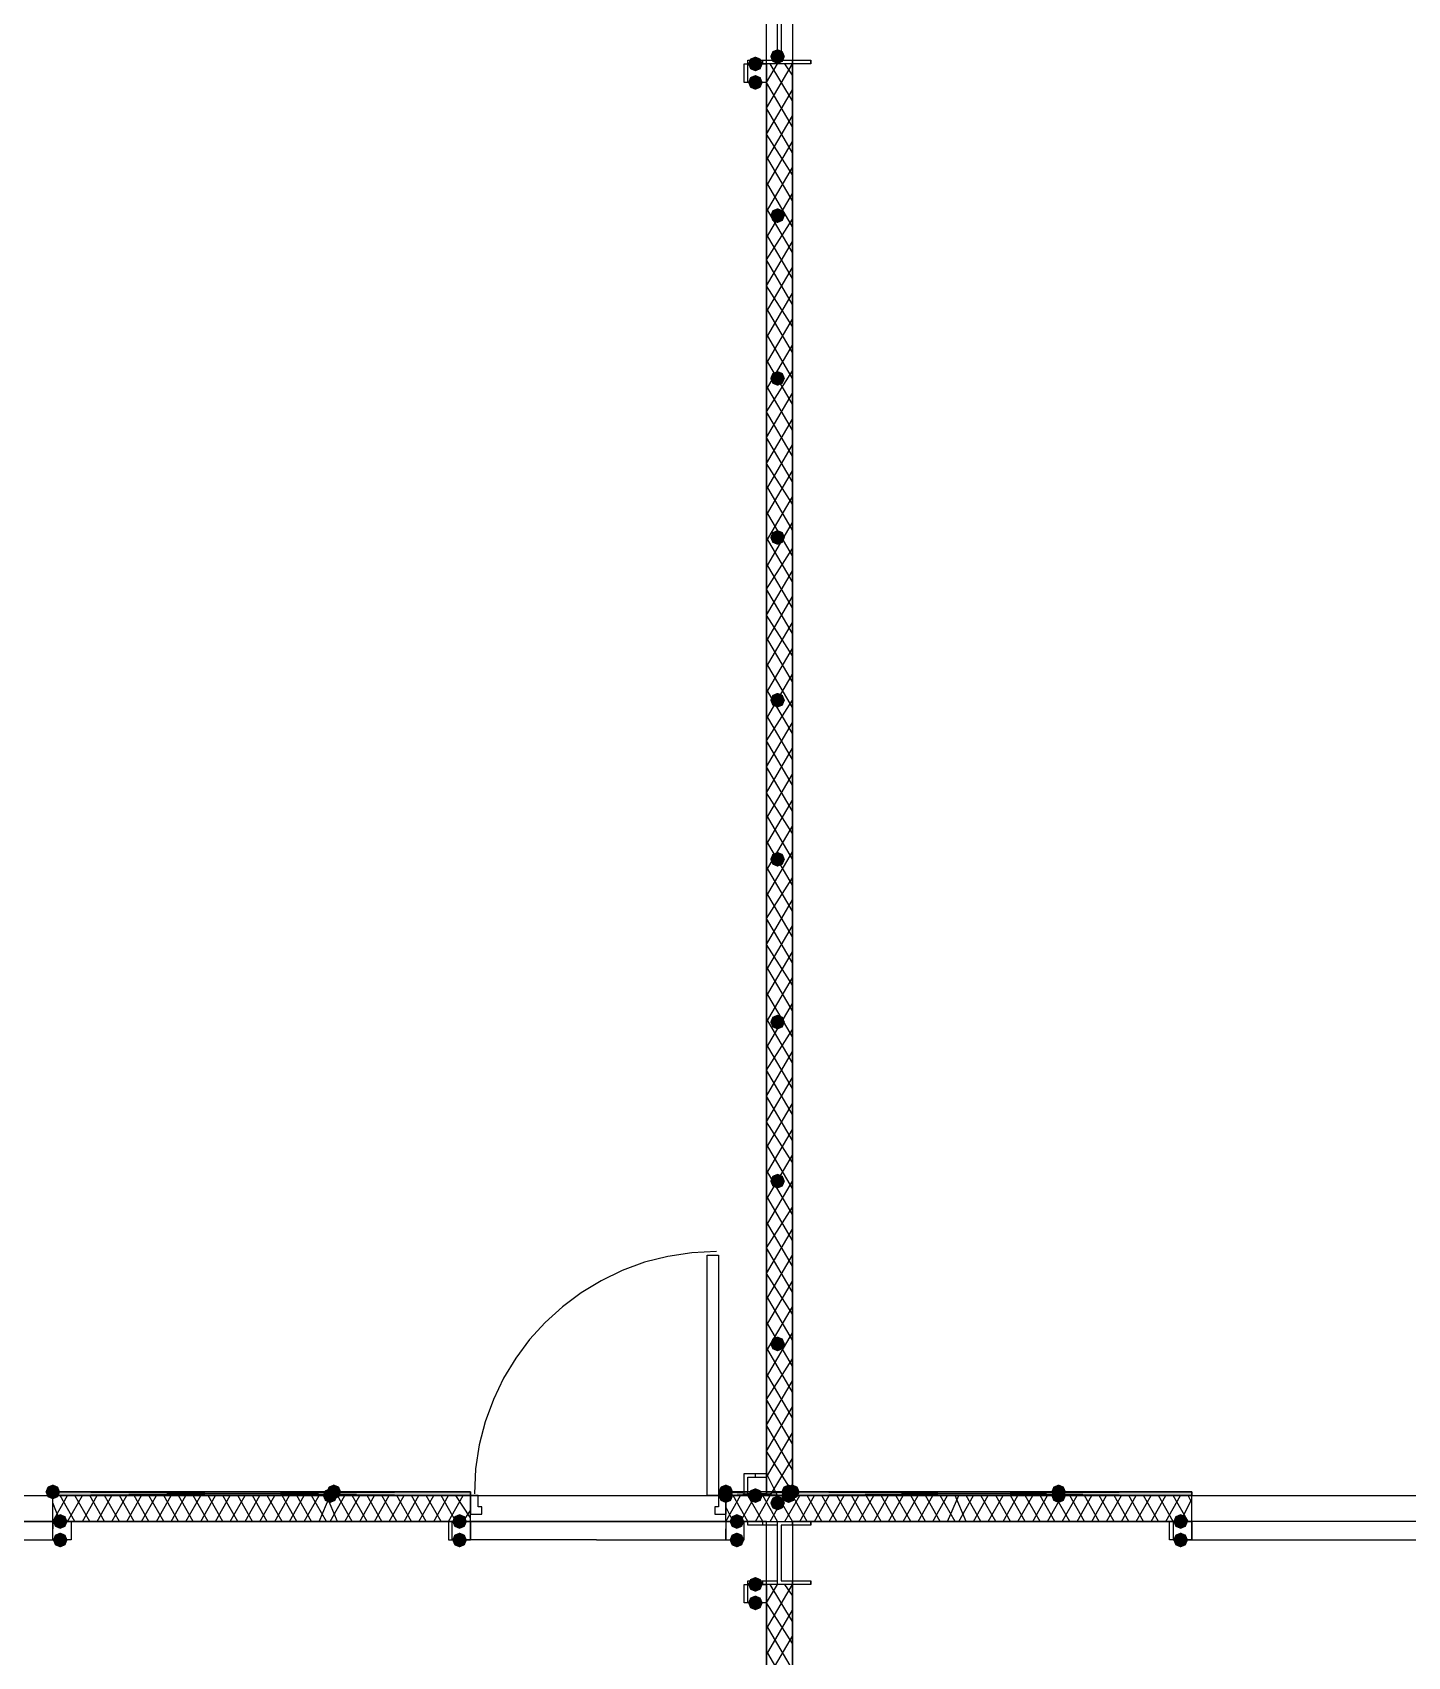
# Model space of a CAD drawing. Header units: millimetres. Extents: x 0 to 420, y 0 to 297.
# Drawn here: x 212.58 to 228.32, y 184.43 to 203.01 of the extents above; entities that cross this region are included whole.
import ezdxf

# ---------------------------------------------------------------- set-up
doc = ezdxf.new("R2010")
doc.units = ezdxf.units.MM
doc.layers.get('0').update_dxf_attribs({"linetype": 'CONTINUOUS'})

msp = doc.modelspace()

# ---------------------------------------------------------------- hatches: boundary and pattern name
at = {"true_color": 0x000007}
for points in [[(221.191667, 202.734333), (221.166796, 202.674537), (221.107, 202.649667), (221.047204, 202.674537), (221.022333, 202.734333), (221.047204, 202.794129), (221.107, 202.819), (221.166796, 202.794129)], [(220.937667, 202.649667), (220.912796, 202.589871), (220.853, 202.565), (220.793204, 202.589871), (220.768333, 202.649667), (220.793204, 202.709462), (220.853, 202.734333), (220.912796, 202.709463)], [(220.937667, 202.438), (220.912796, 202.378204), (220.853, 202.353333), (220.793204, 202.378204), (220.768333, 202.438), (220.793204, 202.497796), (220.853, 202.522667), (220.912796, 202.497796)], [(221.191667, 200.914), (221.166796, 200.854204), (221.107, 200.829333), (221.047204, 200.854204), (221.022333, 200.914), (221.047204, 200.973796), (221.107, 200.998667), (221.166796, 200.973796)], [(221.191667, 199.051333), (221.166796, 198.991537), (221.107, 198.966667), (221.047204, 198.991537), (221.022333, 199.051333), (221.047204, 199.111129), (221.107, 199.136), (221.166796, 199.111129)], [(221.191667, 197.231), (221.166796, 197.171204), (221.107, 197.146333), (221.047204, 197.171204), (221.022333, 197.231), (221.047204, 197.290796), (221.107, 197.315667), (221.166796, 197.290796)], [(221.191667, 195.368333), (221.166796, 195.308538), (221.107, 195.283667), (221.047204, 195.308538), (221.022333, 195.368333), (221.047204, 195.428129), (221.107, 195.453), (221.166796, 195.428129)], [(221.191667, 193.548), (221.166796, 193.488204), (221.107, 193.463333), (221.047204, 193.488204), (221.022333, 193.548), (221.047204, 193.607796), (221.107, 193.632667), (221.166796, 193.607796)], [(221.191667, 191.685333), (221.166796, 191.625537), (221.107, 191.600667), (221.047204, 191.625537), (221.022333, 191.685333), (221.047204, 191.745129), (221.107, 191.77), (221.166796, 191.745129)], [(221.191667, 189.865), (221.166796, 189.805204), (221.107, 189.780333), (221.047204, 189.805204), (221.022333, 189.865), (221.047204, 189.924796), (221.107, 189.949667), (221.166796, 189.924796)], [(221.191667, 188.002333), (221.166796, 187.942537), (221.107, 187.917667), (221.047204, 187.942537), (221.022333, 188.002333), (221.047204, 188.062129), (221.107, 188.087), (221.166796, 188.062129)], [(220.599, 186.266667), (220.574129, 186.206871), (220.514333, 186.182), (220.454538, 186.206871), (220.429667, 186.266667), (220.454537, 186.326462), (220.514333, 186.351333), (220.574129, 186.326463)], [(220.937667, 186.266667), (220.912796, 186.206871), (220.853, 186.182), (220.793204, 186.206871), (220.768333, 186.266667), (220.793204, 186.326462), (220.853, 186.351333), (220.912796, 186.326463)], [(221.191667, 186.182), (221.166796, 186.122204), (221.107, 186.097333), (221.047204, 186.122204), (221.022333, 186.182), (221.047204, 186.241796), (221.107, 186.266667), (221.166796, 186.241796)], [(212.979, 185.970333), (212.954129, 185.910537), (212.894333, 185.885667), (212.834538, 185.910537), (212.809667, 185.970333), (212.834537, 186.030129), (212.894333, 186.055), (212.954129, 186.030129)], [(217.551, 185.970333), (217.526129, 185.910537), (217.466333, 185.885667), (217.406538, 185.910537), (217.381667, 185.970333), (217.406537, 186.030129), (217.466333, 186.055), (217.526129, 186.030129)], [(220.726, 185.970333), (220.701129, 185.910537), (220.641333, 185.885667), (220.581538, 185.910537), (220.556667, 185.970333), (220.581537, 186.030129), (220.641333, 186.055), (220.701129, 186.030129)], [(225.806, 185.970333), (225.781129, 185.910537), (225.721333, 185.885667), (225.661538, 185.910537), (225.636667, 185.970333), (225.661537, 186.030129), (225.721333, 186.055), (225.781129, 186.030129)], [(212.979, 185.758667), (212.954129, 185.698871), (212.894333, 185.674), (212.834538, 185.698871), (212.809667, 185.758667), (212.834537, 185.818462), (212.894333, 185.843333), (212.954129, 185.818463)], [(217.551, 185.758667), (217.526129, 185.698871), (217.466333, 185.674), (217.406538, 185.698871), (217.381667, 185.758667), (217.406537, 185.818462), (217.466333, 185.843333), (217.526129, 185.818463)], [(220.726, 185.758667), (220.701129, 185.698871), (220.641333, 185.674), (220.581538, 185.698871), (220.556667, 185.758667), (220.581537, 185.818462), (220.641333, 185.843333), (220.701129, 185.818463)], [(225.806, 185.758667), (225.781129, 185.698871), (225.721333, 185.674), (225.661538, 185.698871), (225.636667, 185.758667), (225.661537, 185.818462), (225.721333, 185.843333), (225.781129, 185.818463)], [(220.937667, 185.250667), (220.912796, 185.190871), (220.853, 185.166), (220.793204, 185.190871), (220.768333, 185.250667), (220.793204, 185.310462), (220.853, 185.335333), (220.912796, 185.310463)], [(220.937667, 185.039), (220.912796, 184.979204), (220.853, 184.954333), (220.793204, 184.979204), (220.768333, 185.039), (220.793204, 185.098796), (220.853, 185.123667), (220.912796, 185.098796)]]:
    msp.add_hatch(color=0, dxfattribs=at).paths.add_polyline_path(points, flags=0)
at = {"true_color": 0x0000fe}
for points in [[(212.894333, 186.309), (212.869463, 186.249204), (212.809667, 186.224333), (212.749871, 186.249204), (212.725, 186.309), (212.749871, 186.368796), (212.809667, 186.393667), (212.869462, 186.368796)], [(212.894333, 186.309), (212.869463, 186.249204), (212.809667, 186.224333), (212.749871, 186.249204), (212.725, 186.309), (212.749871, 186.368796), (212.809667, 186.393667), (212.869462, 186.368796)], [(216.069333, 186.266667), (216.044463, 186.206871), (215.984667, 186.182), (215.924871, 186.206871), (215.9, 186.266667), (215.924871, 186.326462), (215.984667, 186.351333), (216.044462, 186.326463)], [(216.111667, 186.309), (216.086796, 186.249204), (216.027, 186.224333), (215.967204, 186.249204), (215.942333, 186.309), (215.967204, 186.368796), (216.027, 186.393667), (216.086796, 186.368796)], [(220.599, 186.309), (220.574129, 186.249204), (220.514333, 186.224333), (220.454538, 186.249204), (220.429667, 186.309), (220.454537, 186.368796), (220.514333, 186.393667), (220.574129, 186.368796)], [(220.599, 186.266667), (220.574129, 186.206871), (220.514333, 186.182), (220.454538, 186.206871), (220.429667, 186.266667), (220.454537, 186.326462), (220.514333, 186.351333), (220.574129, 186.326463)], [(221.318667, 186.309), (221.293796, 186.249204), (221.234, 186.224333), (221.174204, 186.249204), (221.149333, 186.309), (221.174204, 186.368796), (221.234, 186.393667), (221.293796, 186.368796)], [(221.318667, 186.266667), (221.293796, 186.206871), (221.234, 186.182), (221.174204, 186.206871), (221.149333, 186.266667), (221.174204, 186.326462), (221.234, 186.351333), (221.293796, 186.326463)], [(221.318667, 186.266667), (221.293796, 186.206871), (221.234, 186.182), (221.174204, 186.206871), (221.149333, 186.266667), (221.174204, 186.326462), (221.234, 186.351333), (221.293796, 186.326463)], [(221.361, 186.309), (221.336129, 186.249204), (221.276333, 186.224333), (221.216538, 186.249204), (221.191667, 186.309), (221.216537, 186.368796), (221.276333, 186.393667), (221.336129, 186.368796)], [(224.409, 186.309), (224.384129, 186.249204), (224.324333, 186.224333), (224.264538, 186.249204), (224.239667, 186.309), (224.264537, 186.368796), (224.324333, 186.393667), (224.384129, 186.368796)], [(224.409, 186.266667), (224.384129, 186.206871), (224.324333, 186.182), (224.264538, 186.206871), (224.239667, 186.266667), (224.264537, 186.326462), (224.324333, 186.351333), (224.384129, 186.326463)]]:
    msp.add_hatch(color=0, dxfattribs=at).paths.add_polyline_path(points, flags=0)
at = {"true_color": 0x000007}
h = msp.add_hatch(color=0, dxfattribs=at)
h.paths.add_polyline_path([(217.593333, 186.309), (212.809667, 186.309), (217.593333, 186.266667)], flags=0)
h.paths.add_polyline_path([(212.809667, 186.309), (217.593333, 186.266667), (212.809667, 186.266667)], flags=0)
h = msp.add_hatch(color=0, dxfattribs=at)
h.paths.add_polyline_path([(221.234, 186.309), (220.514333, 186.309), (221.234, 186.266667)], flags=0)
h.paths.add_polyline_path([(220.514333, 186.309), (221.234, 186.266667), (220.514333, 186.266667)], flags=0)
h = msp.add_hatch(color=0, dxfattribs=at)
h.paths.add_polyline_path([(225.848333, 186.309), (221.276333, 186.309), (225.848333, 186.266667)], flags=0)
h.paths.add_polyline_path([(221.276333, 186.309), (225.848333, 186.266667), (221.276333, 186.266667)], flags=0)

# ---------------------------------------------------------------- linework, layer by layer
at = {"color": 0, "true_color": 0x000007}
for points in [[(220.98, 220.768333), (203.877333, 220.768333), (203.877333, 186.266667), (220.98, 186.266667)], [(221.276333, 220.768333), (221.276333, 186.266667), (238.379, 186.266667), (238.379, 220.768333)], [(221.488, 202.649667), (220.768333, 202.649667), (220.768333, 202.692), (221.107, 202.692), (221.107, 203.327), (220.768333, 203.327), (220.768333, 203.369333), (221.488, 203.369333), (221.488, 203.327), (221.149333, 203.327), (221.149333, 202.692), (221.488, 202.692)], [(220.98, 202.438), (220.768333, 202.438), (220.768333, 202.649667), (220.98, 202.649667), (220.98, 202.438), (220.726, 202.438), (220.726, 202.649667), (220.98, 202.649667)], [(220.429667, 189.018333), (220.429667, 186.266667), (220.302667, 186.266667), (220.302667, 189.018333)], [(220.98, 186.266667), (220.768333, 186.266667), (220.768333, 186.478333), (220.98, 186.478333), (220.98, 186.266667), (220.726, 186.266667), (220.726, 186.520667), (220.98, 186.520667)], [(217.593333, 186.309), (212.809667, 186.309), (217.593333, 186.266667)], [(212.809667, 186.309), (217.593333, 186.266667), (212.809667, 186.266667)], [(217.593333, 186.309), (217.593333, 186.266667), (212.809667, 186.266667), (212.809667, 186.309), (217.593333, 186.309), (212.809667, 186.309), (212.809667, 186.266667), (217.593333, 186.266667)], [(217.720333, 186.055), (217.720333, 186.139667), (217.678, 186.139667), (217.678, 186.266667), (217.593333, 186.266667), (217.593333, 186.055)], [(217.593333, 186.266667), (217.593333, 186.055)], [(220.514333, 186.055), (220.514333, 186.266667), (220.429667, 186.266667), (220.429667, 186.139667), (220.387333, 186.139667), (220.387333, 186.055)], [(221.234, 186.309), (220.514333, 186.309), (221.234, 186.266667)], [(220.514333, 186.309), (221.234, 186.266667), (220.514333, 186.266667)], [(220.514333, 186.266667), (221.234, 186.266667), (221.234, 186.309), (220.514333, 186.309)], [(220.514333, 186.266667), (221.234, 186.266667), (221.234, 186.309), (220.514333, 186.309)], [(220.514333, 186.266667), (220.514333, 186.055)], [(225.848333, 186.309), (221.276333, 186.309), (225.848333, 186.266667)], [(221.276333, 186.309), (225.848333, 186.266667), (221.276333, 186.266667)], [(225.848333, 186.309), (225.848333, 186.266667), (221.276333, 186.266667), (221.276333, 186.309), (225.848333, 186.309), (221.276333, 186.309), (221.276333, 186.266667), (225.848333, 186.266667)], [(220.98, 185.970333), (203.877333, 185.970333), (203.877333, 174.836667), (220.98, 174.836667)], [(217.339333, 185.758667), (217.593333, 185.758667), (217.593333, 185.970333), (217.339333, 185.970333)], [(217.381667, 185.758667), (217.381667, 185.970333), (217.593333, 185.970333), (217.593333, 185.758667)], [(221.488, 185.250667), (220.768333, 185.250667), (220.768333, 185.293), (221.107, 185.293), (221.107, 185.928), (220.768333, 185.928), (220.768333, 185.970333), (221.488, 185.970333), (221.488, 185.928), (221.149333, 185.928), (221.149333, 185.293), (221.488, 185.293)], [(221.276333, 174.836667), (238.887, 174.836667), (238.887, 185.970333), (221.276333, 185.970333)], [(225.594333, 185.970333), (225.848333, 185.970333), (225.848333, 185.758667), (225.594333, 185.758667)], [(225.636667, 185.970333), (225.636667, 185.758667), (225.848333, 185.758667), (225.848333, 185.970333)], [(220.98, 185.039), (220.768333, 185.039), (220.768333, 185.250667), (220.98, 185.250667), (220.98, 185.039), (220.726, 185.039), (220.726, 185.250667), (220.98, 185.250667)]]:
    msp.add_lwpolyline(points, close=True, dxfattribs=at)
for points in [[(221.107, 202.649667), (221.107, 203.369333)], [(220.768333, 202.649667), (220.768333, 202.692)], [(220.937667, 202.649667), (220.937667, 202.692)], [(220.98, 202.438), (221.107, 202.649667)], [(220.98, 202.141667), (221.276333, 202.649667)], [(221.276333, 186.266667), (221.276333, 202.649667), (220.98, 202.649667), (220.98, 186.266667)], [(221.276333, 202.226333), (221.022333, 202.649667)], [(221.276333, 202.522667), (221.191667, 202.649667)], [(221.276333, 202.649667), (221.276333, 202.692)], [(221.488, 202.649667), (221.488, 202.692)], [(221.276333, 201.93), (220.98, 202.438)], [(220.98, 201.845333), (221.276333, 202.353333)], [(221.276333, 201.633667), (220.98, 202.141667)], [(220.98, 201.549), (221.276333, 202.057)], [(221.276333, 201.379667), (220.98, 201.845333)], [(220.98, 201.252667), (221.276333, 201.760667)], [(221.276333, 201.083333), (220.98, 201.591333)], [(220.98, 200.956333), (221.276333, 201.464333)], [(221.276333, 200.787), (220.98, 201.295)], [(220.98, 200.66), (221.276333, 201.168)], [(221.276333, 200.490667), (220.98, 200.998667)], [(220.98, 200.406), (221.276333, 200.871667)], [(221.276333, 200.194333), (220.98, 200.702333)], [(220.98, 200.109667), (221.276333, 200.617667)], [(221.276333, 199.898), (220.98, 200.406)], [(220.98, 199.813333), (221.276333, 200.321333)], [(221.276333, 199.644), (220.98, 200.109667)], [(220.98, 199.517), (221.276333, 200.025)], [(221.276333, 199.347667), (220.98, 199.855667)], [(220.98, 199.220667), (221.276333, 199.728667)], [(221.276333, 199.051333), (220.98, 199.559333)], [(220.98, 198.924333), (221.276333, 199.432333)], [(221.276333, 198.755), (220.98, 199.263)], [(220.98, 198.670333), (221.276333, 199.136)], [(221.276333, 198.458667), (220.98, 198.966667)], [(220.98, 198.374), (221.276333, 198.882)], [(221.276333, 198.162333), (220.98, 198.670333)], [(220.98, 198.077667), (221.276333, 198.585667)], [(221.276333, 197.866), (220.98, 198.374)], [(220.98, 197.781333), (221.276333, 198.289333)], [(221.276333, 197.612), (220.98, 198.077667)], [(220.98, 197.485), (221.276333, 197.993)], [(221.276333, 197.315667), (220.98, 197.823667)], [(220.98, 197.188667), (221.276333, 197.696667)], [(221.276333, 197.019333), (220.98, 197.527333)], [(220.98, 196.892333), (221.276333, 197.400333)], [(221.276333, 196.723), (220.98, 197.231)], [(220.98, 196.638333), (221.276333, 197.104)], [(221.276333, 196.426667), (220.98, 196.934667)], [(220.98, 196.342), (221.276333, 196.85)], [(221.276333, 196.130333), (220.98, 196.638333)], [(220.98, 196.045667), (221.276333, 196.553667)], [(221.276333, 195.876333), (220.98, 196.342)], [(220.98, 195.749333), (221.276333, 196.257333)], [(221.276333, 195.58), (220.98, 196.088)], [(220.98, 195.453), (221.276333, 195.961)], [(221.276333, 195.283667), (220.98, 195.791667)], [(220.98, 195.156667), (221.276333, 195.664667)], [(221.276333, 194.987333), (220.98, 195.495333)], [(220.98, 194.902667), (221.276333, 195.368333)], [(221.276333, 194.691), (220.98, 195.199)], [(220.98, 194.606333), (221.276333, 195.114333)], [(221.276333, 194.394667), (220.98, 194.902667)], [(220.98, 194.31), (221.276333, 194.818)], [(221.276333, 194.098333), (220.98, 194.606333)], [(220.98, 194.013667), (221.276333, 194.521667)], [(221.276333, 193.844333), (220.98, 194.31)], [(220.98, 193.717333), (221.276333, 194.225333)], [(221.276333, 193.548), (220.98, 194.056)], [(220.98, 193.421), (221.276333, 193.929)], [(221.276333, 193.251667), (220.98, 193.759667)], [(220.98, 193.124667), (221.276333, 193.632667)], [(221.276333, 192.955333), (220.98, 193.463333)], [(220.98, 192.870667), (221.276333, 193.336333)], [(221.276333, 192.659), (220.98, 193.167)], [(220.98, 192.574333), (221.276333, 193.082333)], [(221.276333, 192.362667), (220.98, 192.870667)], [(220.98, 192.278), (221.276333, 192.786)], [(221.276333, 192.108667), (220.98, 192.574333)], [(220.98, 191.981667), (221.276333, 192.489667)], [(221.276333, 191.812333), (220.98, 192.320333)], [(220.98, 191.685333), (221.276333, 192.193333)], [(221.276333, 191.516), (220.98, 192.024)], [(220.98, 191.389), (221.276333, 191.897)], [(221.276333, 191.219667), (220.98, 191.727667)], [(220.98, 191.135), (221.276333, 191.600667)], [(221.276333, 190.923333), (220.98, 191.431333)], [(220.98, 190.838667), (221.276333, 191.346667)], [(221.276333, 190.627), (220.98, 191.135)], [(220.98, 190.542333), (221.276333, 191.050333)], [(221.276333, 190.330667), (220.98, 190.838667)], [(220.98, 190.246), (221.276333, 190.754)], [(221.276333, 190.076667), (220.98, 190.542333)], [(220.98, 189.949667), (221.276333, 190.457667)], [(221.276333, 189.780333), (220.98, 190.288333)], [(220.98, 189.653333), (221.276333, 190.161333)], [(221.276333, 189.484), (220.98, 189.992)], [(220.98, 189.357), (221.276333, 189.865)], [(221.276333, 189.187667), (220.98, 189.695667)], [(220.98, 189.103), (221.276333, 189.568667)], [(221.276333, 188.891333), (220.98, 189.399333)], [(220.98, 188.806667), (221.276333, 189.314667)], [(220.4085, 189.060667), (220.124991, 189.046351), (219.849673, 189.004333), (219.583939, 188.936007), (219.329182, 188.842766), (219.086796, 188.726004), (218.858176, 188.587114), (218.644714, 188.427491), (218.447805, 188.248528), (218.268842, 188.051619), (218.109219, 187.838157), (217.97033, 187.609537), (217.853568, 187.367151), (217.760326, 187.112395), (217.692, 186.84666), (217.649982, 186.571342), (217.635667, 186.287833)], [(221.276333, 188.595), (220.98, 189.103)], [(220.98, 188.510333), (221.276333, 189.018333)], [(221.276333, 188.341), (220.98, 188.806667)], [(220.98, 188.214), (221.276333, 188.722)], [(221.276333, 188.044667), (220.98, 188.552667)], [(220.98, 187.917667), (221.276333, 188.425667)], [(221.276333, 187.748333), (220.98, 188.256333)], [(220.98, 187.621333), (221.276333, 188.129333)], [(221.276333, 187.452), (220.98, 187.96)], [(220.98, 187.367333), (221.276333, 187.833)], [(221.276333, 187.155667), (220.98, 187.663667)], [(220.98, 187.071), (221.276333, 187.579)], [(221.276333, 186.859333), (220.98, 187.367333)], [(220.98, 186.774667), (221.276333, 187.282667)], [(221.276333, 186.563), (220.98, 187.071)], [(220.98, 186.478333), (221.276333, 186.986333)], [(221.276333, 186.309), (220.98, 186.774667)], [(221.022333, 186.266667), (221.276333, 186.69)], [(220.853, 186.478333), (220.853, 186.520667)], [(221.107, 186.266667), (220.98, 186.520667)], [(217.593333, 186.309), (212.809667, 186.309), (217.593333, 186.309), (212.809667, 186.266667)], [(212.809667, 186.224333), (212.809667, 186.266667)], [(212.809667, 185.970333), (212.979, 186.266667)], [(212.809667, 185.970333), (212.809667, 186.266667)], [(212.809667, 185.970333), (212.809667, 186.266667)], [(217.593333, 186.266667), (212.809667, 186.266667)], [(213.063667, 185.970333), (212.894333, 186.266667)], [(212.979, 185.970333), (213.148333, 186.266667)], [(213.233, 185.970333), (213.063667, 186.266667)], [(213.148333, 185.970333), (213.317667, 186.266667)], [(213.402333, 185.970333), (213.233, 186.266667)], [(213.317667, 185.970333), (213.487, 186.266667)], [(213.571667, 185.970333), (213.402333, 186.266667)], [(213.487, 185.970333), (213.656333, 186.266667)], [(213.741, 185.970333), (213.571667, 186.266667)], [(213.656333, 185.970333), (213.825667, 186.266667)], [(213.910333, 185.970333), (213.741, 186.266667)], [(213.825667, 185.970333), (213.995, 186.266667)], [(214.079667, 185.970333), (213.910333, 186.266667)], [(213.995, 185.970333), (214.164333, 186.266667)], [(214.249, 185.970333), (214.079667, 186.266667)], [(214.164333, 185.970333), (214.333667, 186.266667)], [(214.418333, 185.970333), (214.249, 186.266667)], [(214.333667, 185.970333), (214.503, 186.266667)], [(214.587667, 185.970333), (214.418333, 186.266667)], [(214.503, 185.970333), (214.672333, 186.266667)], [(214.757, 185.970333), (214.587667, 186.266667)], [(214.672333, 185.970333), (214.841667, 186.266667)], [(214.926333, 185.970333), (214.757, 186.266667)], [(214.841667, 185.970333), (215.011, 186.266667)], [(215.095667, 185.970333), (214.926333, 186.266667)], [(215.011, 185.970333), (215.180333, 186.266667)], [(215.265, 185.970333), (215.095667, 186.266667)], [(215.180333, 185.970333), (215.349667, 186.266667)], [(215.434333, 185.970333), (215.265, 186.266667)], [(215.349667, 185.970333), (215.519, 186.266667)], [(215.603667, 185.970333), (215.434333, 186.266667)], [(215.519, 185.970333), (215.688333, 186.266667)], [(215.773, 185.970333), (215.603667, 186.266667)], [(215.688333, 185.970333), (215.857667, 186.266667)], [(215.942333, 185.970333), (215.773, 186.266667)], [(215.857667, 185.970333), (215.984667, 186.266667)], [(216.069333, 185.970333), (215.942333, 186.266667)], [(215.984667, 185.970333), (216.154, 186.266667)], [(216.238667, 185.970333), (216.069333, 186.266667)], [(216.154, 185.970333), (216.323333, 186.266667)], [(216.408, 185.970333), (216.238667, 186.266667)], [(216.323333, 185.970333), (216.492667, 186.266667)], [(216.577333, 185.970333), (216.408, 186.266667)], [(216.492667, 185.970333), (216.662, 186.266667)], [(216.746667, 185.970333), (216.577333, 186.266667)], [(216.662, 185.970333), (216.831333, 186.266667)], [(216.916, 185.970333), (216.746667, 186.266667)], [(216.831333, 185.970333), (217.000667, 186.266667)], [(217.085333, 185.970333), (216.916, 186.266667)], [(217.000667, 185.970333), (217.17, 186.266667)], [(217.254667, 185.970333), (217.085333, 186.266667)], [(217.17, 185.970333), (217.339333, 186.266667)], [(217.424, 185.970333), (217.254667, 186.266667)], [(217.339333, 185.970333), (217.508667, 186.266667)], [(217.593333, 186.012667), (217.424, 186.266667)], [(217.593333, 185.970333), (217.593333, 186.055), (217.593333, 186.266667)], [(221.234, 186.266667), (220.514333, 186.266667), (221.234, 186.309), (220.514333, 186.309)], [(220.514333, 185.970333), (220.683667, 186.266667)], [(220.514333, 185.970333), (220.514333, 186.055), (220.514333, 186.266667)], [(220.98, 186.266667), (220.514333, 186.266667)], [(220.768333, 185.970333), (220.599, 186.266667)], [(220.683667, 185.970333), (220.853, 186.266667)], [(220.937667, 185.970333), (220.768333, 186.266667)], [(220.853, 185.970333), (221.022333, 186.266667)], [(221.107, 185.970333), (220.937667, 186.266667)], [(221.022333, 185.970333), (221.191667, 186.266667)], [(221.276333, 185.970333), (221.107, 186.266667)], [(221.191667, 186.266667), (221.276333, 186.393667)], [(221.191667, 185.970333), (221.361, 186.266667)], [(225.848333, 186.309), (221.276333, 186.309), (225.848333, 186.309), (221.276333, 186.266667)], [(221.445667, 185.970333), (221.276333, 186.266667)], [(225.848333, 186.266667), (221.276333, 186.266667)], [(221.361, 185.970333), (221.530333, 186.266667)], [(221.615, 185.970333), (221.445667, 186.266667)], [(221.530333, 185.970333), (221.699667, 186.266667)], [(221.784333, 185.970333), (221.615, 186.266667)], [(221.699667, 185.970333), (221.869, 186.266667)], [(221.953667, 185.970333), (221.784333, 186.266667)], [(221.869, 185.970333), (222.038333, 186.266667)], [(222.123, 185.970333), (221.953667, 186.266667)], [(222.038333, 185.970333), (222.207667, 186.266667)], [(222.292333, 185.970333), (222.123, 186.266667)], [(222.207667, 185.970333), (222.377, 186.266667)], [(222.461667, 185.970333), (222.292333, 186.266667)], [(222.377, 185.970333), (222.546333, 186.266667)], [(222.631, 185.970333), (222.461667, 186.266667)], [(222.546333, 185.970333), (222.715667, 186.266667)], [(222.800333, 185.970333), (222.631, 186.266667)], [(222.715667, 185.970333), (222.885, 186.266667)], [(222.969667, 185.970333), (222.800333, 186.266667)], [(222.885, 185.970333), (223.054333, 186.266667)], [(223.139, 185.970333), (222.969667, 186.266667)], [(223.054333, 185.970333), (223.181333, 186.266667)], [(223.266, 185.970333), (223.139, 186.266667)], [(223.181333, 185.970333), (223.350667, 186.266667)], [(223.435333, 185.970333), (223.266, 186.266667)], [(223.350667, 185.970333), (223.52, 186.266667)], [(223.604667, 185.970333), (223.435333, 186.266667)], [(223.52, 185.970333), (223.689333, 186.266667)], [(223.774, 185.970333), (223.604667, 186.266667)], [(223.689333, 185.970333), (223.858667, 186.266667)], [(223.943333, 185.970333), (223.774, 186.266667)], [(223.858667, 185.970333), (224.028, 186.266667)], [(224.112667, 185.970333), (223.943333, 186.266667)], [(224.028, 185.970333), (224.197333, 186.266667)], [(224.282, 185.970333), (224.112667, 186.266667)], [(224.197333, 185.970333), (224.366667, 186.266667)], [(224.451333, 185.970333), (224.282, 186.266667)], [(224.366667, 185.970333), (224.536, 186.266667)], [(224.620667, 185.970333), (224.451333, 186.266667)], [(224.536, 185.970333), (224.705333, 186.266667)], [(224.79, 185.970333), (224.620667, 186.266667)], [(224.705333, 185.970333), (224.874667, 186.266667)], [(224.959333, 185.970333), (224.79, 186.266667)], [(224.874667, 185.970333), (225.044, 186.266667)], [(225.128667, 185.970333), (224.959333, 186.266667)], [(225.044, 185.970333), (225.213333, 186.266667)], [(225.298, 185.970333), (225.128667, 186.266667)], [(225.213333, 185.970333), (225.382667, 186.266667)], [(225.467333, 185.970333), (225.298, 186.266667)], [(225.382667, 185.970333), (225.552, 186.266667)], [(225.636667, 185.970333), (225.467333, 186.266667)], [(225.552, 185.970333), (225.721333, 186.266667)], [(225.806, 185.970333), (225.636667, 186.266667)], [(225.721333, 185.970333), (225.848333, 186.224333)], [(225.848333, 186.182), (225.806, 186.266667)], [(225.848333, 185.970333), (225.848333, 186.266667)], [(225.848333, 185.970333), (225.848333, 186.266667)], [(212.894333, 185.970333), (212.809667, 186.182)], [(217.508667, 185.970333), (217.593333, 186.097333)], [(217.593333, 185.970333), (217.593333, 186.055)], [(220.599, 185.970333), (220.514333, 186.139667)], [(220.514333, 185.970333), (220.514333, 186.055)], [(210.608333, 185.970333), (212.809667, 185.970333), (213.021333, 185.970333), (213.021333, 185.758667), (212.809667, 185.758667), (212.809667, 185.970333), (213.021333, 185.970333), (213.021333, 185.758667), (212.809667, 185.758667), (212.809667, 185.970333), (212.809667, 185.885667)], [(210.608333, 185.758667), (212.809667, 185.758667), (212.809667, 185.885667)], [(212.809667, 185.970333), (217.593333, 185.970333)], [(217.593333, 185.885667), (217.593333, 185.970333), (219.032667, 185.970333)], [(219.032667, 185.758667), (217.593333, 185.758667), (217.593333, 185.885667)], [(219.032667, 185.758667), (220.514333, 185.758667), (220.726, 185.758667), (220.726, 185.970333), (220.514333, 185.970333), (220.514333, 185.758667), (220.726, 185.758667), (220.726, 185.970333), (220.514333, 185.970333), (220.514333, 185.758667), (220.514333, 185.885667)], [(219.032667, 185.970333), (220.514333, 185.970333), (220.514333, 185.885667)], [(220.514333, 185.970333), (225.848333, 185.970333)], [(220.768333, 185.928), (220.768333, 185.970333)], [(220.937667, 185.928), (220.937667, 185.970333)], [(221.107, 185.250667), (221.107, 185.970333)], [(221.276333, 185.928), (221.276333, 185.970333)], [(221.488, 185.928), (221.488, 185.970333)], [(228.007333, 185.970333), (225.848333, 185.970333), (225.848333, 185.885667)], [(225.848333, 185.885667), (225.848333, 185.758667), (228.007333, 185.758667)], [(230.166333, 185.885667), (230.166333, 185.970333), (228.007333, 185.970333)], [(228.007333, 185.758667), (230.166333, 185.758667), (230.166333, 185.885667)], [(220.768333, 185.250667), (220.768333, 185.293)], [(220.937667, 185.250667), (220.937667, 185.293)], [(221.276333, 185.250667), (221.276333, 185.293)], [(221.488, 185.250667), (221.488, 185.293)], [(220.98, 185.039), (221.107, 185.250667)], [(220.98, 184.742667), (221.276333, 185.250667)], [(221.276333, 174.836667), (221.276333, 185.250667), (220.98, 185.250667), (220.98, 174.836667)], [(221.276333, 184.827333), (221.022333, 185.250667)], [(221.276333, 185.123667), (221.191667, 185.250667)], [(221.276333, 184.573333), (220.98, 185.039)], [(220.98, 184.446333), (221.276333, 184.954333)], [(221.276333, 184.277), (220.98, 184.785)], [(220.98, 184.15), (221.276333, 184.658)], [(221.276333, 183.980667), (220.98, 184.488667)]]:
    msp.add_lwpolyline(points, dxfattribs=at)

doc.saveas('drawing.dxf')
